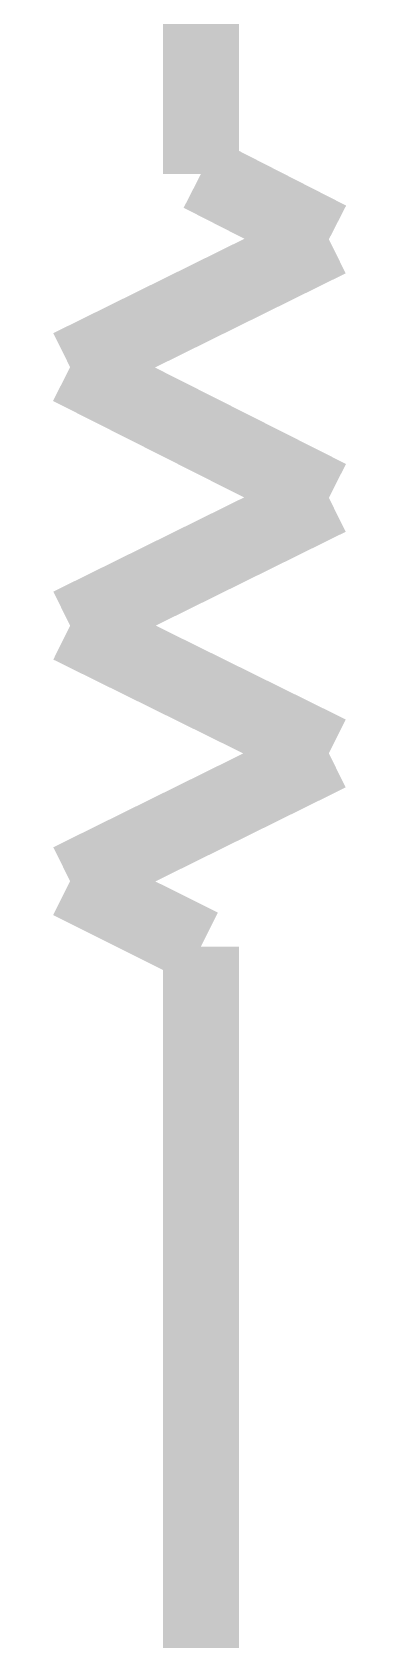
# Model space of a CAD drawing. Header units: inches. Extents: x 0 to 432, y 0 to 280.
# Drawn here: x 95.86 to 97.18, y 186.22 to 192.58 of the extents above; entities that cross this region are included whole.
import ezdxf

# ---------------------------------------------------------------- set-up
doc = ezdxf.new("R2010")
doc.units = ezdxf.units.IN
doc.layers.add('Sheet', color=255, linetype='Continuous')

msp = doc.modelspace()

# ---------------------------------------------------------------- linework, layer by layer
at = {"layer": 'Sheet'}
for points in [[(96.5283, 193.0308, 0.2997, 0.2997, 0), (96.5283, 192.0201, 0.2997, 0.2997, 0)], [(96.5283, 192.0201, 0.2997, 0.2997, 0), (97.0337, 191.7618, 0.2997, 0.2997, 0)], [(97.0337, 191.7618, 0.2997, 0.2997, 0), (96.0117, 191.2565, 0.2997, 0.2997, 0)], [(96.0117, 191.2565, 0.2997, 0.2997, 0), (97.0337, 190.7399, 0.2997, 0.2997, 0)], [(97.0337, 190.7399, 0.2997, 0.2997, 0), (96.0117, 190.2346, 0.2997, 0.2997, 0)], [(96.0117, 190.2346, 0.2997, 0.2997, 0), (97.0337, 189.7292, 0.2997, 0.2997, 0)], [(97.0337, 189.7292, 0.2997, 0.2997, 0), (96.0117, 189.2239, 0.2997, 0.2997, 0)], [(96.0117, 189.2239, 0.2997, 0.2997, 0), (96.5283, 188.9656, 0.2997, 0.2997, 0)], [(96.5283, 188.9656, 0.2997, 0.2997, 0), (96.5283, 187.9549, 0.2997, 0.2997, 0)], [(96.5283, 187.9549, 0.2997, 0.2997, 0), (96.5283, 185.4057, 0.2997, 0.2997, 0)]]:
    msp.add_lwpolyline(points, format="xyseb", dxfattribs=at)

doc.saveas('drawing.dxf')
